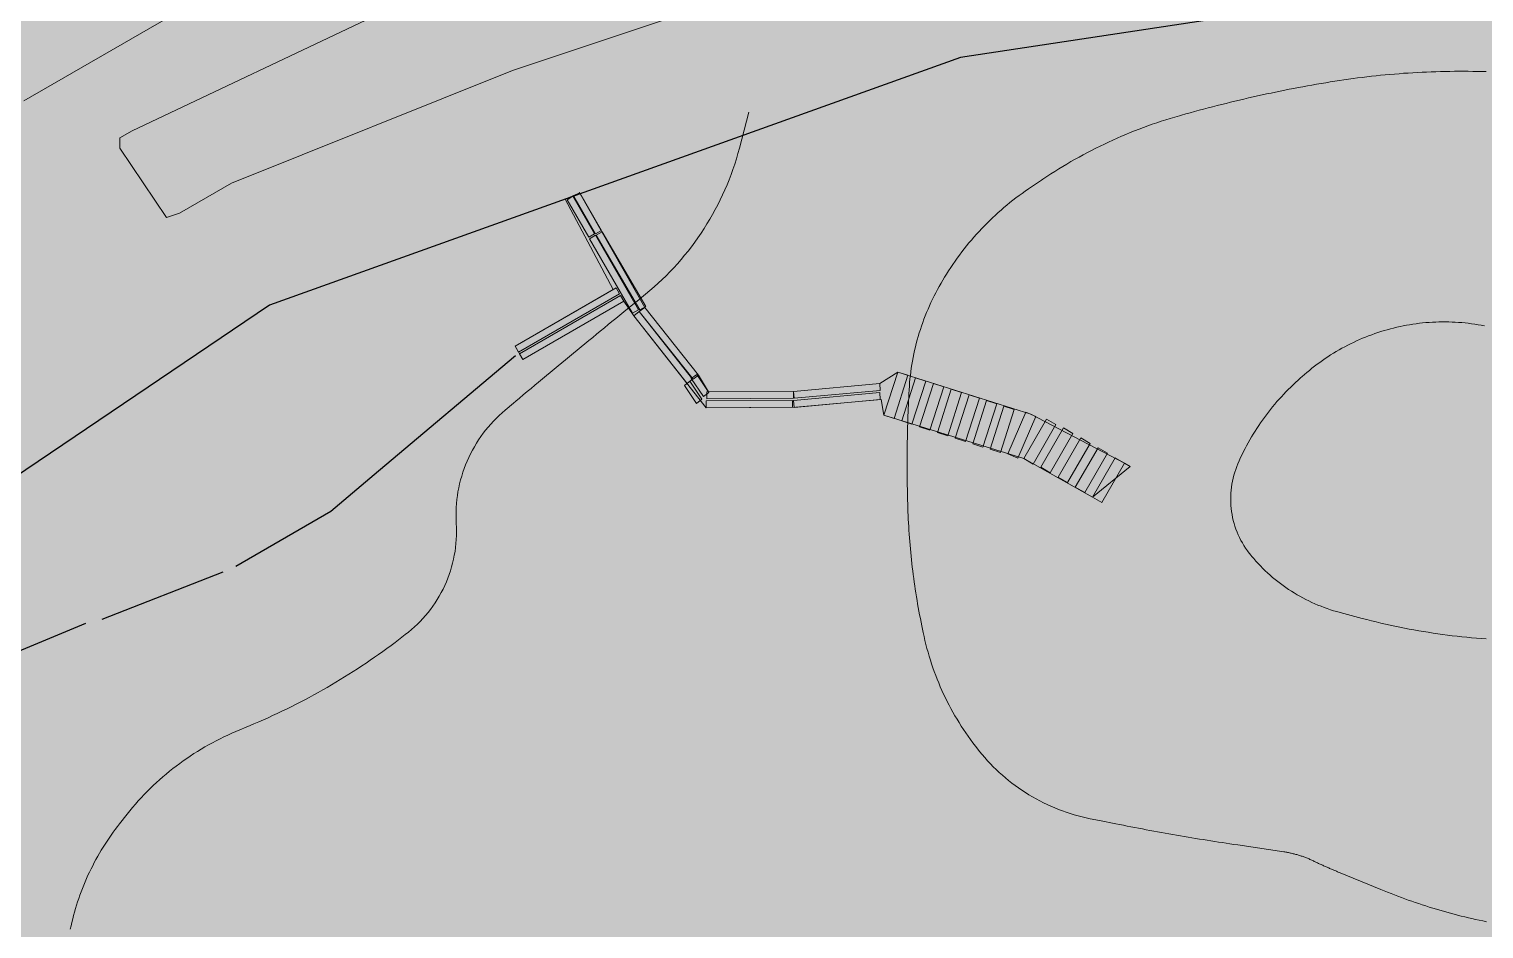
# Model space of a CAD drawing. Header units: metres. Extents: x 68582 to 69192, y 19191 to 19633.
# Drawn here: x 68734.22 to 68767.87, y 19397.85 to 19418.65 of the extents above; entities that cross this region are included whole.
import ezdxf

# ---------------------------------------------------------------- set-up
doc = ezdxf.new("R2010")
doc.units = ezdxf.units.M
doc.layers.get('0').update_dxf_attribs({"lineweight": 15})
doc.layers.add('None', color=7, linetype='Continuous', lineweight=5)

msp = doc.modelspace()

# ---------------------------------------------------------------- hatches: boundary and pattern name
at = {"true_color": 0xd1f0d1, "transparency": 33554687}
msp.add_hatch(color=254, dxfattribs=at).paths.add_polyline_path([(68588.122, 19191.443), (69192.296, 19191.443), (69192.296, 19628.232), (68588.122, 19628.232)], flags=0)
at = {"true_color": 0xffffff, "transparency": 33554687}
msp.add_hatch(color=7, dxfattribs=at).paths.add_polyline_path([(68746.969, 19414.848), (68748.458, 19412.22), (68749.706, 19410.656), (68749.936, 19410.264), (68751.898, 19410.277), (68753.895, 19410.456), (68754.31, 19410.725), (68757.388, 19409.747), (68759.559, 19408.616), (68759.686, 19408.543), (68758.817, 19407.832), (68757.224, 19408.723), (68753.99, 19409.725), (68753.928, 19410.091), (68751.954, 19409.912), (68749.879, 19409.898), (68748.21, 19412.025), (68747.979, 19412.362), (68745.639, 19411.011), (68745.461, 19411.321), (68747.732, 19412.632), (68746.617, 19414.721), (68746.954, 19414.864)], flags=0)
at = {"layer": 'None', "linetype": 'Continuous', "lineweight": 0, "true_color": 0xffffff, "transparency": 33554687}
h = msp.add_hatch(color=7, dxfattribs=at)
h.paths.add_polyline_path([(68799.84, 19386.02), (68789.95, 19386.9), (68781.97, 19386.61), (68773.27, 19384.56), (68766.62, 19381.94), (68748.84, 19370.6), (68746.75, 19366.63), (68746.49, 19363.19), (68746.68, 19359.75), (68746.03, 19354.21), (68745.717, 19353), (68743.653, 19353), (68744.06, 19354.58), (68744.68, 19359.8), (68744.41, 19364.47), (68740.99, 19370.95), (68732.83, 19377.49), (68729.15, 19380.5), (68725.54, 19384.08), (68723.21, 19387.28), (68721.23, 19392.29), (68719.51, 19395.27), (68718.26, 19396.33), (68715.99, 19397.05), (68713.09, 19396.09), (68709.999, 19395.093), (68706, 19393.939), (68706, 19396.061), (68709, 19396.875), (68712.39, 19397.97), (68715.98, 19399.15), (68723.43, 19403.64), (68726.42, 19405.66), (68738.87, 19414.06), (68755.26, 19419.94), (68769.04, 19422.04), (68772.54, 19421.8), (68773.32, 19423.3), (68774.64, 19437.94), (68769.945, 19438.437), (68769.945, 19440.561), (68775.04, 19440.09), (68776.38, 19443.85), (68778.83, 19449.39), (68788.17, 19454.78), (68799.23, 19458.52), (68810.37, 19459.06), (68812.62, 19459.06), (68813.19, 19459.39), (68812.88, 19460.43), (68812.23, 19461.42), (68807.67, 19464.89), (68804.352, 19467.88), (68807.345, 19467.88), (68809.01, 19466.38), (68816.28, 19460.87), (68820.74, 19459.23), (68822.38, 19459.08), (68863.02, 19459.98), (68877.74, 19459.98), (68881.35, 19460.13), (68882.82, 19460.98), (68884.56, 19462.92), (68885.32, 19464.46), (68885.28, 19464.62), (68886.523, 19467.88), (68889.195, 19467.88), (68887.91, 19464.51), (68888.83, 19461.29), (68890.11, 19460.02), (68896, 19455.662), (68896, 19452.573), (68892.13, 19455.44), (68890.38, 19456.4), (68887.85, 19457.18), (68885.39, 19456.76), (68884.03, 19455.4), (68883.66, 19454.19), (68883.71, 19454.1), (68883.28, 19452.99), (68872.46, 19424.51), (68870.39, 19417.14), (68870.324, 19417.017), (68870.474, 19416.931), (68870.06, 19412.46), (68871.13, 19408.51), (68871.83, 19407.09), (68880.85, 19393.85), (68887.33, 19386.26), (68890.4, 19384.17), (68890.2, 19381.49), (68887.83, 19380.47), (68887.07, 19378.35), (68887.07, 19375.09), (68884.83, 19375.09), (68884.73, 19379.14), (68883.91, 19380.24), (68883.22, 19380.45), (68882.08, 19380.41), (68868.03, 19375.262), (68852.77, 19371.1), (68844.22, 19369.71), (68840.87, 19369.2), (68839.58, 19368.49), (68839.45, 19367.4), (68836.83, 19365.887), (68835.04, 19368.32), (68829.92, 19372.32), (68819.958, 19378.79), (68812.33, 19382.242), (68806.83, 19384.09)], flags=0)
h.paths.add_polyline_path([(68775.85, 19423.46), (68776.37, 19421.28), (68790.55, 19418.32), (68795.86, 19416.83), (68807.28, 19413.96), (68831.23, 19411.69), (68853.45, 19410.37), (68856.89, 19410.37), (68860.28, 19410.76), (68863.66, 19412.78), (68866.24, 19416.21), (68870.38, 19426.08), (68880.96, 19453.92), (68879.25, 19457.05), (68877.45, 19457.48), (68863.03, 19457.48), (68821.63, 19456.56), (68810.43, 19456.56), (68799.7, 19456.04), (68789.2, 19452.49), (68780.77, 19447.62), (68777.69, 19440.94)], flags=0)
h.paths.add_polyline_path([(68870.05, 19404.5), (68868.305, 19405.629), (68865.01, 19407.11), (68858.23, 19407.87), (68853.41, 19407.87), (68831.02, 19409.2), (68806.85, 19411.49), (68795.21, 19414.42), (68789.97, 19415.89), (68774.31, 19419.16), (68769.945, 19419.863), (68769.03, 19420.01), (68755.76, 19418), (68739.78, 19412.27), (68727.67, 19404.09), (68724.16, 19400.73), (68722.5, 19396.61), (68723.23, 19392.69), (68724.97, 19388.26), (68727.16, 19385.29), (68730.49, 19381.99), (68734.25, 19378.92), (68741.76, 19372.9), (68745.33, 19372.02), (68747.84, 19372.34), (68765.71, 19383.73), (68772.69, 19386.48), (68781.68, 19388.6), (68790.1, 19389.11), (68799.84, 19388.21), (68805.18, 19386.88), (68812.83, 19384.23), (68820.66, 19380.72), (68826.29, 19377.07), (68835.18, 19371.98), (68842.61, 19371.51), (68849.74, 19372.37), (68867.92, 19377.04), (68876.83, 19380.304), (68882.08, 19382.65), (68882.98, 19385.18), (68882.4, 19387.3), (68875.5, 19397.08)], flags=0)
h = msp.add_hatch(color=7, dxfattribs=at)
h.paths.add_polyline_path([(68785.542, 19405.095), (68779.732, 19405.496), (68775.863, 19406.342), (68775.947, 19405.985), (68776.254, 19404.685), (68776.681, 19402.873), (68777.282, 19399.366), (68778.159, 19394.936), (68780.046, 19391.667), (68781.354, 19388.719), (68780.623, 19388.394), (68779.332, 19391.304), (68777.4, 19394.65), (68777.386, 19394.718), (68771.117, 19397.106), (68766.95, 19399.511), (68759.429, 19400.811), (68758.018, 19401.625), (68757.589, 19401.393), (68757.414, 19399.293), (68757.078, 19398.317), (68756.486, 19396.633), (68755.984, 19388.713), (68753.703, 19384.15), (68754.924, 19377.817), (68755.278, 19377.081), (68754.561, 19376.624), (68754.496, 19376.865), (68753.075, 19384.236), (68755.393, 19388.873), (68755.892, 19396.753), (68756.242, 19397.749), (68755.039, 19396.932), (68750.419, 19394.723), (68740.681, 19390.004), (68738.732, 19389.679), (68735.588, 19391.494), (68733.952, 19393.131), (68726.194, 19395.708), (68726.383, 19396.278), (68734.276, 19393.655), (68735.957, 19391.974), (68738.846, 19390.307), (68740.497, 19390.582), (68750.159, 19395.263), (68754.739, 19397.454), (68756.578, 19398.702), (68757.089, 19402.319), (68757.089, 19406.377), (68759.456, 19408.41), (68762.442, 19410.134), (68760.029, 19412.547), (68758.293, 19415.554), (68757.795, 19418.409), (68758.583, 19418.547), (68759.057, 19415.832), (68760.669, 19413.039), (68763.141, 19410.567), (68767.132, 19410.89), (68770.097, 19411.498), (68773.8, 19412.493), (68775.96, 19413.216), (68780.248, 19414.093), (68784.32, 19414.093), (68789.7, 19413.242), (68792.99, 19411.842), (68796.342, 19409.317), (68797.44, 19408.683), (68801.211, 19412.91), (68802.128, 19412.679), (68798.572, 19408.752), (68800.17, 19408.036), (68800.17, 19407.562), (68797.755, 19407.827), (68796.185, 19405.924), (68794.206, 19403.945), (68795.697, 19402.759), (68797.459, 19400.596), (68796.601, 19400.211), (68795.08, 19402.227), (68793.773, 19403.267), (68789.867, 19395.455), (68788.529, 19389.846), (68788.529, 19388.951), (68787.729, 19388.951), (68787.729, 19389.94), (68789.11, 19395.731), (68793.1, 19403.709), (68792.752, 19403.91)], flags=0)
h.paths.add_polyline_path([(68785.635, 19405.891), (68793.026, 19404.676), (68793.52, 19404.39), (68795.592, 19406.462), (68796.913, 19408.063), (68795.899, 19408.649), (68792.587, 19411.144), (68789.478, 19412.467), (68784.257, 19413.293), (68780.329, 19413.293), (68776.417, 19412.493), (68775.163, 19410.826), (68774.789, 19408.944), (68774.789, 19408.098), (68775.689, 19407.198), (68779.846, 19406.29)], flags=0)
h.paths.add_polyline_path([(68776.495, 19399.22), (68775.897, 19402.713), (68775.475, 19404.501), (68775.168, 19405.801), (68774.926, 19406.83), (68773.989, 19407.767), (68773.689, 19409.022), (68772.989, 19409.993), (68771.789, 19410.593), (68770.281, 19410.72), (68767.245, 19410.096), (68764.089, 19409.841), (68763.289, 19409.776), (68762.935, 19409.495), (68759.921, 19407.755), (68757.889, 19406.009), (68757.889, 19402.624), (68759.706, 19401.575), (68767.227, 19400.275), (68771.461, 19397.831), (68777.203, 19395.644)], flags=0)

# ---------------------------------------------------------------- linework, layer by layer
at = {"lineweight": 0}
msp.add_lwpolyline([(68746.969, 19414.848), (68748.458, 19412.22), (68749.706, 19410.656), (68749.936, 19410.264), (68751.898, 19410.277), (68753.895, 19410.456), (68754.31, 19410.725), (68757.388, 19409.747), (68759.559, 19408.616), (68759.686, 19408.543), (68758.817, 19407.832), (68757.224, 19408.723), (68753.99, 19409.725), (68753.928, 19410.091), (68751.954, 19409.912), (68749.879, 19409.898), (68748.21, 19412.025), (68747.979, 19412.362), (68745.639, 19411.011), (68745.461, 19411.321), (68747.732, 19412.632), (68746.617, 19414.721), (68746.958, 19414.866), (68746.946, 19414.873)], close=True, dxfattribs=at)
at = {"layer": 'None', "color": 7, "linetype": 'Continuous', "lineweight": 25, "transparency": 33554687}
for p, q in [((68745.472, 19411.1), (68742.3, 19408.43)), ((68742.3, 19408.43), (68741.196, 19407.5)), ((68741.196, 19407.5), (68739, 19406.232)), ((68738.7, 19406.1), (68735.9, 19405)), ((68735.526, 19404.912), (68732.385, 19403.611))]:
    msp.add_line(p, q, dxfattribs=at)
at = {"layer": 'None', "color": 7, "linetype": 'Continuous', "lineweight": 0, "transparency": 33554687}
msp.add_lwpolyline([(68768.1, 19427.2), (68767.1, 19426.623), (68760.5, 19425.3), (68755.6, 19424.4), (68743.2, 19421.1), (68739.3, 19420), (68734.1, 19416.998)], dxfattribs=at)
for points in [[(68736.6, 19416.3), (68736.32, 19416.138), (68736.32, 19415.9), (68737.4, 19414.3), (68737.7, 19414.4), (68738.9, 19415.093), (68745.4, 19417.7), (68755, 19420.9), (68769.8, 19423.3), (68770.4, 19424.1), (68770.3, 19424.6), (68769.5, 19425.4), (68768.3, 19425.4), (68756.2, 19422.9), (68751.8, 19421.9), (68742.3, 19419)], [(68746.822, 19414.787), (68747.322, 19413.921), (68747.458, 19414), (68746.958, 19414.866)], [(68746.663, 19414.708), (68747.163, 19413.842), (68747.3, 19413.921), (68746.8, 19414.787)], [(68747.183, 19413.808), (68748.177, 19412.086), (68748.314, 19412.165), (68747.32, 19413.887)], [(68747.335, 19413.887), (68748.347, 19412.161), (68748.483, 19412.239), (68747.471, 19413.966)], [(68745.539, 19411.184), (68747.879, 19412.535), (68747.8, 19412.672), (68745.461, 19411.321)], [(68745.639, 19411.011), (68747.979, 19412.362), (68747.9, 19412.498), (68745.561, 19411.148)], [(68748.334, 19412.123), (68749.582, 19410.559), (68749.706, 19410.656), (68748.458, 19412.22)], [(68748.21, 19412.025), (68749.44, 19410.463), (68749.564, 19410.56), (68748.334, 19412.123)], [(68749.378, 19410.414), (68749.66, 19409.999), (68749.783, 19410.096), (68749.502, 19410.512)], [(68749.537, 19410.573), (68749.818, 19410.157), (68749.942, 19410.255), (68749.661, 19410.67)], [(68753.99, 19409.725), (68754.31, 19410.725), (68754.548, 19410.649), (68754.228, 19409.649)], [(68754.403, 19409.593), (68754.723, 19410.593), (68754.961, 19410.516), (68754.641, 19409.516)], [(68749.897, 19410.106), (68751.898, 19410.12), (68751.898, 19410.277), (68749.897, 19410.264)], [(68751.915, 19410.117), (68753.908, 19410.299), (68753.895, 19410.456), (68751.902, 19410.274)], [(68751.915, 19409.908), (68753.908, 19410.091), (68753.895, 19410.248), (68751.902, 19410.065)], [(68754.816, 19409.46), (68755.136, 19410.46), (68755.374, 19410.384), (68755.054, 19409.384)], [(68755.229, 19409.328), (68755.549, 19410.328), (68755.787, 19410.252), (68755.467, 19409.252)], [(68755.642, 19409.196), (68755.962, 19410.196), (68756.2, 19410.12), (68755.88, 19409.12)], [(68749.879, 19409.898), (68751.88, 19409.912), (68751.88, 19410.069), (68749.879, 19410.056)], [(68756.045, 19409.067), (68756.365, 19410.067), (68756.603, 19409.991), (68756.283, 19408.991)], [(68756.448, 19408.938), (68756.768, 19409.938), (68757.006, 19409.862), (68756.686, 19408.862)], [(68756.859, 19408.832), (68757.273, 19409.797), (68757.503, 19409.698), (68757.089, 19408.733)], [(68757.224, 19408.723), (68757.749, 19409.633), (68757.965, 19409.508), (68757.44, 19408.598)], [(68757.622, 19408.522), (68758.147, 19409.431), (68758.364, 19409.306), (68757.839, 19408.397)], [(68758.02, 19408.292), (68758.545, 19409.201), (68758.762, 19409.076), (68758.237, 19408.167)], [(68758.419, 19408.062), (68758.944, 19408.971), (68759.16, 19408.846), (68758.635, 19407.937)], [(68758.817, 19407.832), (68759.342, 19408.741), (68759.559, 19408.616), (68759.034, 19407.707)]]:
    msp.add_lwpolyline(points, close=True, dxfattribs=at)
at = {"layer": 'None', "color": 7, "linetype": 'Continuous', "lineweight": 25, "true_color": 0xffffff, "transparency": 33554687}
msp.add_lwpolyline([(68806.85, 19411.49), (68795.21, 19414.42), (68789.97, 19415.89), (68774.31, 19419.16), (68769.945, 19419.863), (68769.03, 19420.01), (68755.76, 19418), (68739.78, 19412.27), (68727.67, 19404.09), (68724.16, 19400.73), (68722.5, 19396.61), (68723.23, 19392.69), (68724.97, 19388.26), (68727.16, 19385.29), (68730.49, 19381.99), (68734.25, 19378.92), (68741.76, 19372.9), (68745.33, 19372.02), (68747.84, 19372.34), (68765.71, 19383.73), (68772.69, 19386.48), (68781.68, 19388.6), (68790.1, 19389.11), (68799.84, 19388.21)], dxfattribs=at)
at = {"layer": 'None', "color": 7, "linetype": 'Continuous', "lineweight": 5, "transparency": 33554687}
for points in [[(68767.923, 19417.673), (68767.803, 19417.675), (68767.795, 19417.675), (68767.614, 19417.677), (68767.507, 19417.678), (68767.4, 19417.679), (68767.293, 19417.679), (68767.186, 19417.678), (68767.08, 19417.677), (68766.973, 19417.675), (68766.866, 19417.672), (68766.759, 19417.669), (68766.652, 19417.666), (68766.545, 19417.661), (68766.439, 19417.656), (68766.332, 19417.651), (68766.226, 19417.645), (68766.119, 19417.638), (68766.012, 19417.631), (68765.906, 19417.623), (68765.799, 19417.614), (68765.693, 19417.605), (68765.586, 19417.596), (68765.48, 19417.585), (68765.374, 19417.574), (68765.267, 19417.563), (68765.161, 19417.551), (68765.055, 19417.538), (68764.949, 19417.525), (68764.843, 19417.511), (68764.737, 19417.496), (68764.632, 19417.481), (68764.526, 19417.466), (68764.42, 19417.449), (68764.315, 19417.432), (68764.21, 19417.415), (68764.104, 19417.397), (68763.998, 19417.379), (68763.893, 19417.36), (68763.787, 19417.341), (68763.682, 19417.321), (68763.577, 19417.302), (68763.472, 19417.281), (68763.367, 19417.261), (68763.262, 19417.24), (68763.157, 19417.219), (68763.052, 19417.197), (68762.948, 19417.176), (68762.843, 19417.153), (68762.738, 19417.131), (68762.633, 19417.108), (68762.529, 19417.084), (68762.425, 19417.061), (68762.32, 19417.036), (68762.216, 19417.012), (68762.112, 19416.987), (68762.008, 19416.962), (68761.904, 19416.937), (68761.8, 19416.911), (68761.696, 19416.885), (68761.593, 19416.858), (68761.489, 19416.831), (68761.386, 19416.804), (68761.282, 19416.777), (68761.179, 19416.749), (68761.076, 19416.72), (68760.973, 19416.692), (68760.871, 19416.663), (68760.825, 19416.65), (68760.72, 19416.62), (68760.615, 19416.588), (68760.511, 19416.556), (68760.407, 19416.523), (68760.303, 19416.488), (68760.2, 19416.453), (68760.097, 19416.416), (68759.994, 19416.379), (68759.892, 19416.34), (68759.79, 19416.301), (68759.689, 19416.26), (68759.588, 19416.219), (68759.488, 19416.176), (68759.387, 19416.132), (68759.288, 19416.088), (68759.189, 19416.042), (68759.09, 19415.996), (68758.991, 19415.948), (68758.894, 19415.9), (68758.796, 19415.85), (68758.699, 19415.8), (68758.603, 19415.749), (68758.507, 19415.696), (68758.412, 19415.643), (68758.317, 19415.589), (68758.223, 19415.534), (68758.129, 19415.478), (68758.036, 19415.421), (68757.944, 19415.363), (68757.852, 19415.304), (68757.76, 19415.244), (68757.67, 19415.184), (68757.635, 19415.16), (68757.335, 19414.957), (68757.261, 19414.907), (68757.189, 19414.856), (68757.117, 19414.804), (68757.046, 19414.75), (68756.976, 19414.696), (68756.906, 19414.641), (68756.837, 19414.585), (68756.769, 19414.528), (68756.702, 19414.471), (68756.635, 19414.412), (68756.57, 19414.352), (68756.505, 19414.292), (68756.441, 19414.23), (68756.377, 19414.168), (68756.315, 19414.105), (68756.253, 19414.041), (68756.193, 19413.976), (68756.133, 19413.911), (68756.074, 19413.844), (68756.016, 19413.777), (68755.959, 19413.709), (68755.903, 19413.641), (68755.847, 19413.571), (68755.793, 19413.501), (68755.74, 19413.43), (68755.688, 19413.358), (68755.636, 19413.286), (68755.586, 19413.213), (68755.536, 19413.139), (68755.488, 19413.065), (68755.441, 19412.99), (68755.395, 19412.915), (68755.356, 19412.85), (68755.313, 19412.778), (68755.271, 19412.705), (68755.231, 19412.632), (68755.191, 19412.558), (68755.153, 19412.483), (68755.116, 19412.408), (68755.08, 19412.332), (68755.045, 19412.256), (68755.012, 19412.18), (68754.979, 19412.102), (68754.948, 19412.025), (68754.918, 19411.946), (68754.889, 19411.868), (68754.862, 19411.789), (68754.835, 19411.709), (68754.81, 19411.63), (68754.786, 19411.549), (68754.763, 19411.469), (68754.741, 19411.388), (68754.721, 19411.307), (68754.702, 19411.225), (68754.684, 19411.143), (68754.668, 19411.061), (68754.652, 19410.979), (68754.638, 19410.896), (68754.625, 19410.813), (68754.614, 19410.73), (68754.603, 19410.647), (68754.594, 19410.564), (68754.587, 19410.481), (68754.58, 19410.397), (68754.575, 19410.315), (68754.57, 19410.222), (68754.566, 19410.137), (68754.562, 19410.051), (68754.558, 19409.966), (68754.554, 19409.881), (68754.551, 19409.796), (68754.548, 19409.71), (68754.545, 19409.625), (68754.542, 19409.539), (68754.54, 19409.454), (68754.537, 19409.369), (68754.535, 19409.283), (68754.534, 19409.198), (68754.532, 19409.113), (68754.531, 19409.027), (68754.53, 19408.942), (68754.529, 19408.856), (68754.528, 19408.771), (68754.528, 19408.686), (68754.528, 19408.607), (68754.528, 19408.53), (68754.528, 19408.445), (68754.529, 19408.36), (68754.53, 19408.274), (68754.531, 19408.189), (68754.532, 19408.104), (68754.534, 19408.018), (68754.535, 19407.933), (68754.537, 19407.847), (68754.539, 19407.762), (68754.542, 19407.677), (68754.545, 19407.584), (68754.545, 19407.575), (68754.548, 19407.493), (68754.551, 19407.407), (68754.555, 19407.322), (68754.56, 19407.236), (68754.565, 19407.15), (68754.57, 19407.065), (68754.576, 19406.979), (68754.582, 19406.894), (68754.589, 19406.808), (68754.596, 19406.723), (68754.603, 19406.637), (68754.611, 19406.552), (68754.62, 19406.467), (68754.629, 19406.381), (68754.638, 19406.296), (68754.648, 19406.211), (68754.658, 19406.125), (68754.669, 19406.04), (68754.68, 19405.955), (68754.692, 19405.87), (68754.704, 19405.785), (68754.717, 19405.701), (68754.73, 19405.616), (68754.743, 19405.531), (68754.757, 19405.446), (68754.772, 19405.362), (68754.787, 19405.277), (68754.802, 19405.193), (68754.818, 19405.109), (68754.834, 19405.024), (68754.851, 19404.94), (68754.868, 19404.853), (68754.9, 19404.7), (68754.919, 19404.609), (68754.94, 19404.518), (68754.963, 19404.427), (68754.986, 19404.336), (68755.012, 19404.245), (68755.038, 19404.155), (68755.066, 19404.065), (68755.095, 19403.976), (68755.125, 19403.887), (68755.157, 19403.798), (68755.189, 19403.71), (68755.224, 19403.623), (68755.259, 19403.536), (68755.296, 19403.449), (68755.334, 19403.363), (68755.373, 19403.278), (68755.414, 19403.193), (68755.456, 19403.109), (68755.499, 19403.025), (68755.543, 19402.942), (68755.588, 19402.86), (68755.635, 19402.779), (68755.683, 19402.698), (68755.732, 19402.618), (68755.782, 19402.538), (68755.834, 19402.46), (68755.886, 19402.382), (68755.94, 19402.304), (68755.995, 19402.228), (68756.05, 19402.153), (68756.108, 19402.078), (68756.166, 19402.003), (68756.205, 19401.955), (68756.265, 19401.881), (68756.327, 19401.809), (68756.391, 19401.738), (68756.456, 19401.668), (68756.522, 19401.599), (68756.591, 19401.532), (68756.66, 19401.467), (68756.731, 19401.403), (68756.804, 19401.341), (68756.877, 19401.28), (68756.953, 19401.221), (68757.029, 19401.163), (68757.106, 19401.108), (68757.185, 19401.054), (68757.265, 19401.001), (68757.346, 19400.951), (68757.428, 19400.902), (68757.511, 19400.855), (68757.596, 19400.81), (68757.681, 19400.767), (68757.767, 19400.725), (68757.854, 19400.686), (68757.942, 19400.648), (68758.03, 19400.612), (68758.12, 19400.579), (68758.21, 19400.547), (68758.3, 19400.517), (68758.392, 19400.489), (68758.484, 19400.463), (68758.576, 19400.44), (68758.669, 19400.418), (68758.763, 19400.398), (68758.98, 19400.355), (68759.357, 19400.28), (68759.443, 19400.263), (68759.531, 19400.245), (68759.618, 19400.228), (68759.706, 19400.211), (68759.794, 19400.194), (68759.882, 19400.177), (68759.97, 19400.161), (68760.057, 19400.144), (68760.146, 19400.128), (68760.233, 19400.112), (68760.321, 19400.096), (68760.409, 19400.08), (68760.497, 19400.064), (68760.585, 19400.048), (68760.673, 19400.033), (68760.761, 19400.018), (68760.849, 19400.002), (68760.937, 19399.987), (68761.026, 19399.972), (68761.114, 19399.957), (68761.202, 19399.943), (68761.29, 19399.928), (68761.378, 19399.914), (68761.467, 19399.899), (68761.555, 19399.885), (68761.643, 19399.871), (68761.731, 19399.857), (68761.82, 19399.844), (68761.908, 19399.83), (68761.996, 19399.817), (68762.085, 19399.803), (68762.175, 19399.79), (68763.245, 19399.631), (68763.266, 19399.628), (68763.288, 19399.624), (68763.309, 19399.621), (68763.33, 19399.617), (68763.352, 19399.613), (68763.373, 19399.609), (68763.394, 19399.604), (68763.415, 19399.599), (68763.436, 19399.595), (68763.457, 19399.589), (68763.478, 19399.584), (68763.499, 19399.579), (68763.52, 19399.573), (68763.541, 19399.567), (68763.562, 19399.561), (68763.583, 19399.555), (68763.603, 19399.549), (68763.624, 19399.542), (68763.644, 19399.535), (68763.665, 19399.528), (68763.685, 19399.521), (68763.706, 19399.514), (68763.726, 19399.506), (68763.746, 19399.498), (68763.766, 19399.491), (68763.786, 19399.482), (68763.806, 19399.474), (68763.826, 19399.466), (68763.846, 19399.457), (68763.866, 19399.448), (68763.886, 19399.439), (68763.905, 19399.43), (68763.924, 19399.421), (68763.944, 19399.411), (68763.963, 19399.402), (68763.983, 19399.393), (68764.003, 19399.384), (68764.023, 19399.374), (68764.042, 19399.365), (68764.062, 19399.356), (68764.082, 19399.347), (68764.102, 19399.338), (68764.122, 19399.329), (68764.142, 19399.32), (68764.161, 19399.311), (68764.181, 19399.302), (68764.201, 19399.293), (68764.221, 19399.284), (68764.241, 19399.276), (68764.261, 19399.267), (68764.281, 19399.258), (68764.301, 19399.249), (68764.321, 19399.241), (68764.341, 19399.232), (68764.361, 19399.223), (68764.381, 19399.215), (68764.401, 19399.206), (68764.421, 19399.198), (68764.441, 19399.189), (68764.461, 19399.181), (68764.481, 19399.173), (68764.502, 19399.164), (68764.522, 19399.156), (68764.543, 19399.147), (68765.485, 19398.76), (68765.563, 19398.728), (68765.642, 19398.696), (68765.721, 19398.665), (68765.801, 19398.635), (68765.881, 19398.604), (68765.96, 19398.575), (68766.041, 19398.546), (68766.121, 19398.517), (68766.201, 19398.489), (68766.282, 19398.461), (68766.363, 19398.434), (68766.444, 19398.407), (68766.525, 19398.381), (68766.606, 19398.356), (68766.687, 19398.331), (68766.769, 19398.306), (68766.851, 19398.282), (68766.933, 19398.258), (68767.015, 19398.235), (68767.097, 19398.213), (68767.179, 19398.191), (68767.261, 19398.169), (68767.344, 19398.148), (68767.427, 19398.128), (68767.51, 19398.108), (68767.593, 19398.089), (68767.676, 19398.07), (68767.759, 19398.051), (68767.842, 19398.034), (68767.926, 19398.016)], [(68750.87, 19416.73), (68750.649, 19415.897), (68750.616, 19415.775), (68750.58, 19415.653), (68750.541, 19415.532), (68750.5, 19415.411), (68750.457, 19415.291), (68750.411, 19415.172), (68750.363, 19415.054), (68750.313, 19414.937), (68750.261, 19414.821), (68750.206, 19414.706), (68750.149, 19414.592), (68750.09, 19414.479), (68750.028, 19414.368), (68749.965, 19414.257), (68749.899, 19414.148), (68749.831, 19414.041), (68749.761, 19413.934), (68749.689, 19413.829), (68749.615, 19413.725), (68749.539, 19413.623), (68749.461, 19413.523), (68749.381, 19413.423), (68749.299, 19413.326), (68749.215, 19413.23), (68749.13, 19413.136), (68749.042, 19413.043), (68748.953, 19412.952), (68748.862, 19412.863), (68748.769, 19412.776), (68748.674, 19412.691), (68748.578, 19412.607), (68748.48, 19412.525), (68748.284, 19412.364), (68748.148, 19412.259), (68748.06, 19412.187), (68747.972, 19412.115), (68747.884, 19412.042), (68747.79, 19411.965), (68747.702, 19411.893), (68747.614, 19411.821), (68747.526, 19411.749), (68747.432, 19411.671), (68747.344, 19411.599), (68747.257, 19411.527), (68747.169, 19411.454), (68747.075, 19411.377), (68746.987, 19411.305), (68746.899, 19411.232), (68746.812, 19411.16), (68746.718, 19411.083), (68746.63, 19411.01), (68746.543, 19410.938), (68746.455, 19410.865), (68746.361, 19410.788), (68746.274, 19410.715), (68746.186, 19410.643), (68746.098, 19410.57), (68746.005, 19410.493), (68745.917, 19410.42), (68745.83, 19410.347), (68745.742, 19410.275), (68745.649, 19410.197), (68745.561, 19410.124), (68745.474, 19410.052), (68745.425, 19410.005), (68745.233, 19409.845), (68745.162, 19409.784), (68745.093, 19409.722), (68745.027, 19409.658), (68744.962, 19409.591), (68744.899, 19409.523), (68744.838, 19409.453), (68744.779, 19409.381), (68744.723, 19409.308), (68744.668, 19409.233), (68744.616, 19409.156), (68744.566, 19409.078), (68744.518, 19408.999), (68744.473, 19408.918), (68744.43, 19408.835), (68744.39, 19408.752), (68744.352, 19408.667), (68744.316, 19408.582), (68744.284, 19408.495), (68744.253, 19408.407), (68744.225, 19408.319), (68744.2, 19408.23), (68744.178, 19408.14), (68744.158, 19408.049), (68744.14, 19407.958), (68744.126, 19407.867), (68744.114, 19407.775), (68744.105, 19407.682), (68744.099, 19407.59), (68744.095, 19407.497), (68744.094, 19407.406), (68744.095, 19407.313), (68744.1, 19407.22), (68744.104, 19407.127), (68744.106, 19407.035), (68744.104, 19406.945), (68744.1, 19406.853), (68744.093, 19406.761), (68744.083, 19406.67), (68744.071, 19406.579), (68744.055, 19406.488), (68744.037, 19406.398), (68744.016, 19406.309), (68743.993, 19406.22), (68743.966, 19406.132), (68743.937, 19406.044), (68743.905, 19405.958), (68743.871, 19405.873), (68743.834, 19405.789), (68743.794, 19405.706), (68743.752, 19405.624), (68743.707, 19405.544), (68743.66, 19405.465), (68743.61, 19405.387), (68743.558, 19405.311), (68743.504, 19405.237), (68743.448, 19405.165), (68743.389, 19405.094), (68743.328, 19405.025), (68743.265, 19404.958), (68743.2, 19404.893), (68743.133, 19404.83), (68743.064, 19404.769), (68742.994, 19404.71), (68742.921, 19404.653), (68742.685, 19404.475), (68742.592, 19404.405), (68742.497, 19404.335), (68742.401, 19404.265), (68742.305, 19404.197), (68742.208, 19404.129), (68742.111, 19404.062), (68742.014, 19403.995), (68741.915, 19403.93), (68741.816, 19403.865), (68741.717, 19403.801), (68741.618, 19403.737), (68741.518, 19403.675), (68741.417, 19403.613), (68741.316, 19403.552), (68741.214, 19403.492), (68741.112, 19403.432), (68741.01, 19403.374), (68740.907, 19403.316), (68740.803, 19403.259), (68740.699, 19403.202), (68740.595, 19403.147), (68740.49, 19403.092), (68740.385, 19403.039), (68740.28, 19402.986), (68740.174, 19402.933), (68740.068, 19402.882), (68739.961, 19402.831), (68739.853, 19402.782), (68739.746, 19402.733), (68739.638, 19402.685), (68739.53, 19402.638), (68739.421, 19402.591), (68739.335, 19402.555), (68738.998, 19402.413), (68738.907, 19402.373), (68738.816, 19402.332), (68738.726, 19402.29), (68738.636, 19402.246), (68738.548, 19402.201), (68738.459, 19402.155), (68738.372, 19402.107), (68738.286, 19402.058), (68738.2, 19402.007), (68738.115, 19401.955), (68738.031, 19401.902), (68737.948, 19401.847), (68737.865, 19401.792), (68737.784, 19401.735), (68737.703, 19401.676), (68737.623, 19401.616), (68737.545, 19401.556), (68737.467, 19401.494), (68737.39, 19401.43), (68737.314, 19401.366), (68737.239, 19401.3), (68737.166, 19401.233), (68737.093, 19401.165), (68737.021, 19401.096), (68736.951, 19401.026), (68736.882, 19400.954), (68736.813, 19400.882), (68736.746, 19400.808), (68736.68, 19400.734), (68736.615, 19400.658), (68736.552, 19400.582), (68736.49, 19400.505), (68736.313, 19400.282), (68736.262, 19400.216), (68736.212, 19400.15), (68736.163, 19400.084), (68736.115, 19400.017), (68736.068, 19399.949), (68736.022, 19399.881), (68735.977, 19399.812), (68735.933, 19399.742), (68735.89, 19399.672), (68735.848, 19399.601), (68735.807, 19399.529), (68735.767, 19399.457), (68735.728, 19399.385), (68735.69, 19399.311), (68735.653, 19399.238), (68735.617, 19399.164), (68735.582, 19399.089), (68735.548, 19399.014), (68735.516, 19398.938), (68735.484, 19398.862), (68735.453, 19398.785), (68735.424, 19398.708), (68735.395, 19398.631), (68735.368, 19398.553), (68735.342, 19398.475), (68735.317, 19398.397), (68735.293, 19398.318), (68735.27, 19398.239), (68735.248, 19398.159), (68735.228, 19398.079), (68735.208, 19397.999), (68735.19, 19397.92), (68735.172, 19397.841)], [(68767.918, 19404.554), (68767.806, 19404.562), (68767.695, 19404.572), (68767.583, 19404.581), (68767.472, 19404.592), (68767.36, 19404.604), (68767.249, 19404.616), (68767.138, 19404.629), (68767.026, 19404.643), (68766.915, 19404.658), (68766.805, 19404.673), (68766.694, 19404.69), (68766.583, 19404.707), (68766.473, 19404.725), (68766.362, 19404.743), (68766.252, 19404.763), (68766.142, 19404.783), (68766.032, 19404.804), (68765.922, 19404.826), (68765.812, 19404.849), (68765.703, 19404.872), (68765.593, 19404.897), (68765.484, 19404.922), (68765.375, 19404.948), (68765.266, 19404.974), (68765.158, 19405.002), (68765.05, 19405.03), (68764.542, 19405.164), (68764.468, 19405.185), (68764.394, 19405.206), (68764.32, 19405.23), (68764.247, 19405.254), (68764.175, 19405.281), (68764.103, 19405.308), (68764.031, 19405.337), (68763.96, 19405.367), (68763.89, 19405.399), (68763.82, 19405.432), (68763.751, 19405.466), (68763.683, 19405.502), (68763.615, 19405.539), (68763.548, 19405.577), (68763.482, 19405.617), (68763.417, 19405.658), (68763.352, 19405.7), (68763.288, 19405.743), (68763.225, 19405.788), (68763.163, 19405.833), (68763.102, 19405.88), (68763.042, 19405.928), (68762.982, 19405.978), (68762.924, 19406.028), (68762.867, 19406.08), (68762.81, 19406.132), (68762.755, 19406.186), (68762.701, 19406.241), (68762.648, 19406.297), (68762.596, 19406.354), (68762.545, 19406.412), (68762.495, 19406.47), (68762.485, 19406.482), (68762.44, 19406.537), (68762.398, 19406.594), (68762.358, 19406.652), (68762.32, 19406.711), (68762.284, 19406.772), (68762.249, 19406.833), (68762.218, 19406.896), (68762.188, 19406.96), (68762.16, 19407.025), (68762.135, 19407.091), (68762.112, 19407.158), (68762.091, 19407.225), (68762.073, 19407.293), (68762.057, 19407.362), (68762.043, 19407.431), (68762.032, 19407.501), (68762.023, 19407.571), (68762.017, 19407.641), (68762.013, 19407.712), (68762.012, 19407.782), (68762.012, 19407.852), (68762.016, 19407.922), (68762.021, 19407.992), (68762.03, 19408.062), (68762.04, 19408.132), (68762.053, 19408.202), (68762.068, 19408.27), (68762.086, 19408.339), (68762.106, 19408.406), (68762.128, 19408.473), (68762.153, 19408.539), (68762.18, 19408.605), (68762.211, 19408.675), (68762.243, 19408.745), (68762.276, 19408.815), (68762.31, 19408.884), (68762.345, 19408.953), (68762.381, 19409.022), (68762.418, 19409.09), (68762.456, 19409.157), (68762.495, 19409.224), (68762.535, 19409.291), (68762.576, 19409.356), (68762.617, 19409.422), (68762.66, 19409.486), (68762.703, 19409.55), (68762.748, 19409.614), (68762.793, 19409.676), (68762.839, 19409.739), (68762.886, 19409.8), (68762.934, 19409.861), (68762.982, 19409.921), (68763.032, 19409.981), (68763.082, 19410.04), (68763.133, 19410.098), (68763.185, 19410.155), (68763.238, 19410.212), (68763.291, 19410.268), (68763.345, 19410.323), (68763.4, 19410.377), (68763.456, 19410.431), (68763.512, 19410.484), (68763.57, 19410.536), (68763.628, 19410.588), (68763.665, 19410.62), (68763.718, 19410.666), (68763.775, 19410.715), (68763.833, 19410.764), (68763.892, 19410.812), (68763.952, 19410.858), (68764.012, 19410.904), (68764.073, 19410.949), (68764.135, 19410.993), (68764.198, 19411.036), (68764.261, 19411.078), (68764.324, 19411.119), (68764.389, 19411.159), (68764.454, 19411.198), (68764.519, 19411.236), (68764.585, 19411.273), (68764.652, 19411.309), (68764.719, 19411.344), (68764.787, 19411.378), (68764.855, 19411.411), (68764.924, 19411.443), (68764.993, 19411.474), (68765.063, 19411.504), (68765.133, 19411.533), (68765.203, 19411.56), (68765.274, 19411.587), (68765.346, 19411.612), (68765.417, 19411.637), (68765.489, 19411.66), (68765.562, 19411.682), (68765.635, 19411.703), (68765.708, 19411.723), (68765.781, 19411.742), (68765.855, 19411.76), (68765.929, 19411.776), (68766.003, 19411.792), (68766.077, 19411.806), (68766.152, 19411.819), (68766.226, 19411.831), (68766.301, 19411.842), (68766.376, 19411.851), (68766.452, 19411.86), (68766.527, 19411.867), (68766.602, 19411.873), (68766.678, 19411.877), (68766.754, 19411.881), (68766.829, 19411.883), (68766.905, 19411.885), (68766.981, 19411.885), (68767.056, 19411.883), (68767.132, 19411.881), (68767.208, 19411.877), (68767.283, 19411.873), (68767.359, 19411.867), (68767.434, 19411.86), (68767.509, 19411.851), (68767.584, 19411.842), (68767.659, 19411.831), (68767.734, 19411.819), (68767.808, 19411.806), (68767.883, 19411.792)]]:
    msp.add_lwpolyline(points, dxfattribs=at)

doc.saveas('drawing.dxf')
